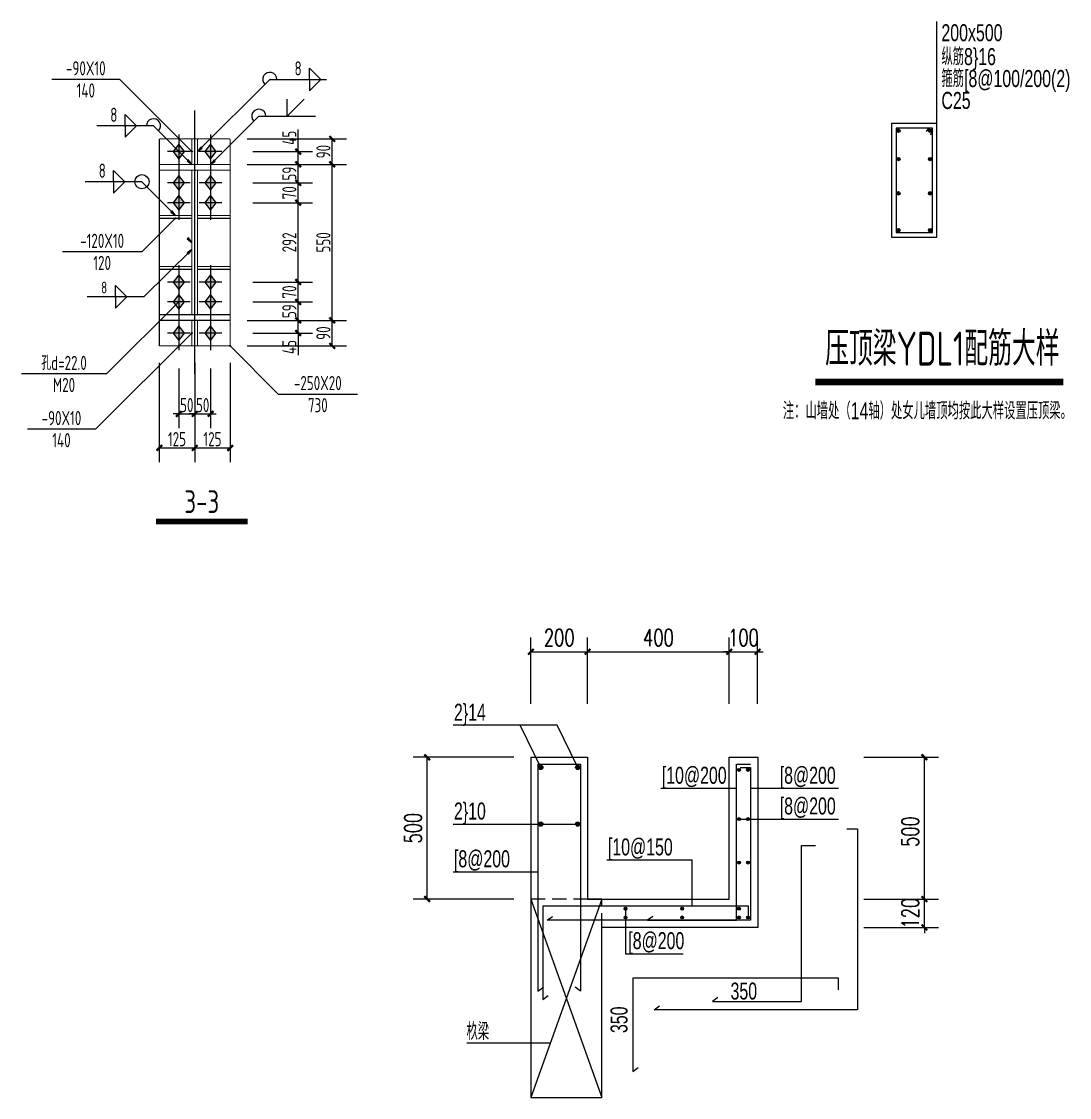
# Model space of a CAD drawing. Extents: x -695511 to 885008, y -751583 to -95266.
# Drawn here: x 21155 to 39641, y -692329 to -673354 of the extents above; entities that cross this region are included whole.
import ezdxf
from ezdxf.enums import TextEntityAlignment as Align

# ---------------------------------------------------------------- set-up
doc = ezdxf.new("R2010")
doc.units = 0
doc.header["$LTSCALE"] = 1000
doc.header["$MEASUREMENT"] = 0
doc.linetypes.add('( Hidden )', pattern=[0.375, 0.25, -0.125])
doc.linetypes.add('线型6', pattern=[8.75, 5, -1.25, 1.25, -1.25])
for name, color, linetype in [('10', 7, 'Continuous'), ('PUB_DIM', 3, 'Continuous'), ('PUB_TEXT', 7, 'Continuous'), ('REIN', 6, 'Continuous'), ('TEXT', 7, 'Continuous'), ('填充', 8, 'Continuous'), ('尺寸标注', 3, 'Continuous'), ('构件外轮廓线', 7, 'Continuous'), ('柱钢筋字串', 7, 'Continuous'), ('焊缝标注', 3, 'Continuous'), ('螺栓孔标注', 3, 'Continuous'), ('钢板标注', 3, 'Continuous')]:
    doc.layers.add(name, color=color, linetype=linetype)
doc.layers.add('20', color=2, linetype='Continuous', lineweight=35)
doc.layers.add('柱子', color=3, linetype='Continuous', lineweight=35)
doc.styles.add('_TCH_DIM_T3', font='SIMPLEX', dxfattribs={"width": 0.705882, "bigfont": 'GBCBIG'})
doc.styles.add('FromPkpm', font='Pkpmeng', dxfattribs={"width": 0.7, "bigfont": 'Pkpmchn'})
doc.styles.add('GS_Rein', font='GS_TXT.shx', dxfattribs={"width": 0.7, "bigfont": 'GS_HZTXT.shx'})
doc.styles.add('PkpmHz', font='Pkpmeng', dxfattribs={"width": 0.7, "bigfont": 'hztxt'})
doc.dimstyles.new('_TCH_ARCH&&100', dxfattribs={"dimtxt": 297.5, "dimasz": 100, "dimexe": 250, "dimexo": 300, "dimgap": 100, "dimtad": 1, "dimdec": 0, "dimzin": 0, "dimdsep": 46, "dimtxsty": '_TCH_DIM_T3', "dimblk": 'ARCHTICK', "dimcen": 0.09, "dimclrt": 7, "dimazin": 2, "dimtfac": 1, "dimtdec": 0, "dimtix": 1, "dimtmove": 2, "dimatfit": 3, "dimfxl": 1, "dimtolj": 1, "dimtzin": 0, "dimarcsym": 0})
doc.dimstyles.new('Pkpm_1.00', dxfattribs={"dimtxt": 250, "dimasz": 100, "dimexe": 250, "dimexo": 0.0625, "dimgap": 30, "dimtad": 1, "dimdec": 0, "dimrnd": 5, "dimzin": 0, "dimdsep": 46, "dimtxsty": 'PkpmHz', "dimblk1": 'ARCHTICK', "dimblk2": 'ARCHTICK', "dimsah": 1, "dimcen": 0.09, "dimadec": 0, "dimazin": 0, "dimtfac": 1, "dimtdec": 0, "dimtmove": 2, "dimatfit": 1, "dimfxl": 1, "dimtolj": 1, "dimtzin": 0, "dimarcsym": 0})

# ---------------------------------------------------------------- blocks, each defined once
blk = doc.blocks.new('_ArchTick')
at = {"color": 0, "linetype": 'ByBlock', "const_width": 0.4}
blk.add_lwpolyline([(-0.5, -0.5), (0.5, 0.5)], dxfattribs=at)
blk = doc.blocks.new('*D240')
at = {"layer": 'Defpoints', "color": 0, "transparency": 16777216}
for p in [(31140, -684468), (30140, -685689), (31140, -685689)]:
    blk.add_point(p, dxfattribs=at)
at = {"layer": 'PUB_DIM', "color": 0, "lineweight": -2, "transparency": 16777216}
for p, q in [((30140, -685389), (30140, -684218)), ((31140, -685389), (31140, -684218)), ((30140, -684468), (31140, -684468))]:
    blk.add_line(p, q, dxfattribs=at)
at = {"layer": 'PUB_DIM', "color": 0, "linetype": 'ByBlock', "lineweight": -2, "transparency": 16777216, "xscale": 100, "yscale": 100, "zscale": 100}
for p, rotation in [((30140, -684468), 179.9999999698111), ((31140, -684468), 359.9999999698111)]:
    blk.add_blockref('_ArchTick', p, dxfattribs=dict(at, rotation=rotation))
at = {"layer": 'PUB_DIM', "color": 7, "transparency": 16777216, "insert": (30640, -684219), "char_height": 297.5, "attachment_point": 5, "style": '_TCH_DIM_T3'}
blk.add_mtext('\\A1;200', dxfattribs=at)
blk = doc.blocks.new('*D241')
at = {"layer": 'Defpoints', "color": 0, "transparency": 16777216}
for p in [(33640, -684468), (31140, -685689), (33640, -685689)]:
    blk.add_point(p, dxfattribs=at)
at = {"layer": 'PUB_DIM', "color": 0, "lineweight": -2, "transparency": 16777216}
for p, q in [((31140, -685389), (31140, -684218)), ((33640, -685389), (33640, -684218)), ((31140, -684468), (33640, -684468))]:
    blk.add_line(p, q, dxfattribs=at)
at = {"layer": 'PUB_DIM', "color": 0, "linetype": 'ByBlock', "lineweight": -2, "transparency": 16777216, "xscale": 100, "yscale": 100, "zscale": 100}
for p, rotation in [((31140, -684468), 179.9999999698084), ((33640, -684468), 359.9999999698085)]:
    blk.add_blockref('_ArchTick', p, dxfattribs=dict(at, rotation=rotation))
at = {"layer": 'PUB_DIM', "color": 7, "transparency": 16777216, "insert": (32390, -684219), "char_height": 297.5, "attachment_point": 5, "style": '_TCH_DIM_T3'}
blk.add_mtext('\\A1;400', dxfattribs=at)
blk = doc.blocks.new('*D242')
at = {"layer": 'Defpoints', "color": 0, "transparency": 16777216}
for p in [(34140, -684468), (33640, -685689), (34140, -685689)]:
    blk.add_point(p, dxfattribs=at)
at = {"layer": 'PUB_DIM', "color": 0, "lineweight": -2, "transparency": 16777216}
for p, q in [((33640, -685389), (33640, -684218)), ((34140, -685389), (34140, -684218)), ((33640, -684468), (33540, -684468)), ((33640, -684468), (34140, -684468)), ((34140, -684468), (34240, -684468))]:
    blk.add_line(p, q, dxfattribs=at)
at = {"layer": 'PUB_DIM', "color": 0, "linetype": 'ByBlock', "lineweight": -2, "transparency": 16777216, "xscale": 100, "yscale": 100, "zscale": 100}
for p, rotation in [((33640, -684468), 359.9999999698245), ((34140, -684468), 179.9999999698244)]:
    blk.add_blockref('_ArchTick', p, dxfattribs=dict(at, rotation=rotation))
at = {"layer": 'PUB_DIM', "color": 7, "transparency": 16777216, "insert": (33890, -684219), "char_height": 297.5, "attachment_point": 5, "style": '_TCH_DIM_T3'}
blk.add_mtext('\\A1;100', dxfattribs=at)
blk = doc.blocks.new('*D243')
at = {"layer": 'Defpoints', "color": 0, "transparency": 16777216}
for p in [(28311, -686329), (30140, -686329), (30140, -688829)]:
    blk.add_point(p, dxfattribs=at)
at = {"layer": 'PUB_DIM', "color": 0, "lineweight": -2, "transparency": 16777216}
for p, q in [((29840, -686329), (28061, -686329)), ((28311, -688829), (28311, -686329)), ((29840, -688829), (28061, -688829))]:
    blk.add_line(p, q, dxfattribs=at)
at = {"layer": 'PUB_DIM', "color": 0, "linetype": 'ByBlock', "lineweight": -2, "transparency": 16777216, "xscale": 100, "yscale": 100, "zscale": 100}
for p, rotation in [((28311, -686329), 90), ((28311, -688829), 270)]:
    blk.add_blockref('_ArchTick', p, dxfattribs=dict(at, rotation=rotation))
at = {"layer": 'PUB_DIM', "color": 7, "transparency": 16777216, "insert": (28062, -687579), "char_height": 297.5, "attachment_point": 5, "rotation": 90, "style": '_TCH_DIM_T3'}
blk.add_mtext('\\A1;500', dxfattribs=at)
blk = doc.blocks.new('*D244')
at = {"layer": 'Defpoints', "color": 0, "transparency": 16777216}
for p in [(35711, -686329), (37081, -686329), (35711, -688829)]:
    blk.add_point(p, dxfattribs=at)
at = {"layer": 'PUB_DIM', "color": 0, "lineweight": -2, "transparency": 16777216}
for p, q in [((36011, -686329), (37331, -686329)), ((37081, -688829), (37081, -686329)), ((36011, -688829), (37331, -688829))]:
    blk.add_line(p, q, dxfattribs=at)
at = {"layer": 'PUB_DIM', "color": 0, "linetype": 'ByBlock', "lineweight": -2, "transparency": 16777216, "xscale": 100, "yscale": 100, "zscale": 100}
for p, rotation in [((37081, -686329), 90.00000000073103), ((37081, -688829), 270.0000000007311)]:
    blk.add_blockref('_ArchTick', p, dxfattribs=dict(at, rotation=rotation))
at = {"layer": 'PUB_DIM', "color": 7, "transparency": 16777216, "insert": (36832, -687640), "char_height": 297.5, "attachment_point": 5, "rotation": 90, "style": '_TCH_DIM_T3'}
blk.add_mtext('\\A1;500', dxfattribs=at)
blk = doc.blocks.new('*D245')
at = {"layer": 'Defpoints', "color": 0, "transparency": 16777216}
for p in [(35711, -688829), (37081, -688829), (35711, -689329)]:
    blk.add_point(p, dxfattribs=at)
at = {"layer": 'PUB_DIM', "color": 0, "lineweight": -2, "transparency": 16777216}
for p, q in [((37081, -688829), (37081, -688729)), ((36011, -688829), (37331, -688829)), ((37081, -689329), (37081, -688829)), ((36011, -689329), (37331, -689329)), ((37081, -689329), (37081, -689429))]:
    blk.add_line(p, q, dxfattribs=at)
at = {"layer": 'PUB_DIM', "color": 0, "linetype": 'ByBlock', "lineweight": -2, "transparency": 16777216, "xscale": 100, "yscale": 100, "zscale": 100}
for p, rotation in [((37081, -688829), 270.0000000006136), ((37081, -689329), 90.00000000061364)]:
    blk.add_blockref('_ArchTick', p, dxfattribs=dict(at, rotation=rotation))
at = {"layer": 'PUB_DIM', "color": 7, "transparency": 16777216, "insert": (36832, -689079), "char_height": 297.5, "attachment_point": 5, "rotation": 90, "style": '_TCH_DIM_T3'}
blk.add_mtext('\\A1;120', dxfattribs=at)
blk = doc.blocks.new('*D273')
at = {"layer": 'Defpoints', "color": 0, "transparency": 16777216}
for p in [(24835, -675649), (26035, -675649), (24835, -675874)]:
    blk.add_point(p, dxfattribs=at)
at = {"layer": '尺寸标注', "color": 0, "linetype": 'Continuous', "lineweight": -2, "transparency": 16777216}
for p, q in [((26035, -675649), (26035, -675260)), ((25235, -675649), (26285, -675649)), ((26035, -675874), (26035, -675649)), ((25235, -675874), (26285, -675874))]:
    blk.add_line(p, q, dxfattribs=at)
at = {"layer": '尺寸标注', "color": 0, "linetype": 'ByBlock', "lineweight": -2, "transparency": 16777216, "xscale": 100, "yscale": 100, "zscale": 100}
for p, rotation in [((26035, -675649), 90), ((26035, -675874), 270)]:
    blk.add_blockref('_ArchTick', p, dxfattribs=dict(at, rotation=rotation))
at = {"layer": '尺寸标注', "color": 0, "lineweight": 18, "transparency": 16777216, "insert": (25880, -675405), "char_height": 250, "attachment_point": 5, "rotation": 90, "style": 'PkpmHz'}
blk.add_mtext('\\A1;45', dxfattribs=at)
blk = doc.blocks.new('*D274')
at = {"layer": 'Defpoints', "color": 0, "transparency": 16777216}
for p in [(24835, -675874), (26035, -675874), (24835, -676199)]:
    blk.add_point(p, dxfattribs=at)
at = {"layer": '尺寸标注', "color": 0, "linetype": 'Continuous', "lineweight": -2, "transparency": 16777216}
for p, q in [((25235, -675874), (26285, -675874)), ((26035, -676199), (26035, -675874)), ((25235, -676199), (26285, -676199))]:
    blk.add_line(p, q, dxfattribs=at)
at = {"layer": '尺寸标注', "color": 0, "linetype": 'ByBlock', "lineweight": -2, "transparency": 16777216, "xscale": 100, "yscale": 100, "zscale": 100}
for p, rotation in [((26035, -675874), 90), ((26035, -676199), 270)]:
    blk.add_blockref('_ArchTick', p, dxfattribs=dict(at, rotation=rotation))
at = {"layer": '尺寸标注', "color": 0, "lineweight": 18, "transparency": 16777216, "insert": (25880, -676037), "char_height": 250, "attachment_point": 5, "rotation": 90, "style": 'PkpmHz'}
blk.add_mtext('\\A1;59', dxfattribs=at)
blk = doc.blocks.new('*D275')
at = {"layer": 'Defpoints', "color": 0, "transparency": 16777216}
for p in [(24835, -676199), (26035, -676199), (24835, -676549)]:
    blk.add_point(p, dxfattribs=at)
at = {"layer": '尺寸标注', "color": 0, "linetype": 'Continuous', "lineweight": -2, "transparency": 16777216}
for p, q in [((25235, -676199), (26285, -676199)), ((26035, -676549), (26035, -676199)), ((25235, -676549), (26285, -676549))]:
    blk.add_line(p, q, dxfattribs=at)
at = {"layer": '尺寸标注', "color": 0, "linetype": 'ByBlock', "lineweight": -2, "transparency": 16777216, "xscale": 100, "yscale": 100, "zscale": 100}
for p, rotation in [((26035, -676199), 90), ((26035, -676549), 270)]:
    blk.add_blockref('_ArchTick', p, dxfattribs=dict(at, rotation=rotation))
at = {"layer": '尺寸标注', "color": 0, "lineweight": 18, "transparency": 16777216, "insert": (25880, -676374), "char_height": 250, "attachment_point": 5, "rotation": 90, "style": 'PkpmHz'}
blk.add_mtext('\\A1;70', dxfattribs=at)
blk = doc.blocks.new('*D276')
at = {"layer": 'Defpoints', "color": 0, "transparency": 16777216}
for p in [(24835, -678624), (26035, -678624), (24835, -678849)]:
    blk.add_point(p, dxfattribs=at)
at = {"layer": '尺寸标注', "color": 0, "linetype": 'Continuous', "lineweight": -2, "transparency": 16777216}
for p, q in [((25235, -678624), (26285, -678624)), ((26035, -678849), (26035, -678624)), ((25235, -678849), (26285, -678849)), ((26035, -678849), (26035, -679238))]:
    blk.add_line(p, q, dxfattribs=at)
at = {"layer": '尺寸标注', "color": 0, "linetype": 'ByBlock', "lineweight": -2, "transparency": 16777216, "xscale": 100, "yscale": 100, "zscale": 100}
for p, rotation in [((26035, -678624), 90), ((26035, -678849), 270)]:
    blk.add_blockref('_ArchTick', p, dxfattribs=dict(at, rotation=rotation))
at = {"layer": '尺寸标注', "color": 0, "lineweight": 18, "transparency": 16777216, "insert": (25880, -679094), "char_height": 250, "attachment_point": 5, "rotation": 90, "style": 'PkpmHz'}
blk.add_mtext('\\A1;45', dxfattribs=at)
blk = doc.blocks.new('*D277')
at = {"layer": 'Defpoints', "color": 0, "transparency": 16777216}
for p in [(24835, -678299), (26035, -678299), (24835, -678624)]:
    blk.add_point(p, dxfattribs=at)
at = {"layer": '尺寸标注', "color": 0, "linetype": 'Continuous', "lineweight": -2, "transparency": 16777216}
for p, q in [((25235, -678299), (26285, -678299)), ((26035, -678624), (26035, -678299)), ((25235, -678624), (26285, -678624))]:
    blk.add_line(p, q, dxfattribs=at)
at = {"layer": '尺寸标注', "color": 0, "linetype": 'ByBlock', "lineweight": -2, "transparency": 16777216, "xscale": 100, "yscale": 100, "zscale": 100}
for p, rotation in [((26035, -678299), 90), ((26035, -678624), 270)]:
    blk.add_blockref('_ArchTick', p, dxfattribs=dict(at, rotation=rotation))
at = {"layer": '尺寸标注', "color": 0, "lineweight": 18, "transparency": 16777216, "insert": (25880, -678462), "char_height": 250, "attachment_point": 5, "rotation": 90, "style": 'PkpmHz'}
blk.add_mtext('\\A1;59', dxfattribs=at)
blk = doc.blocks.new('*D278')
at = {"layer": 'Defpoints', "color": 0, "transparency": 16777216}
for p in [(24835, -677949), (26035, -677949), (24835, -678299)]:
    blk.add_point(p, dxfattribs=at)
at = {"layer": '尺寸标注', "color": 0, "linetype": 'Continuous', "lineweight": -2, "transparency": 16777216}
for p, q in [((25235, -677949), (26285, -677949)), ((26035, -678299), (26035, -677949)), ((25235, -678299), (26285, -678299))]:
    blk.add_line(p, q, dxfattribs=at)
at = {"layer": '尺寸标注', "color": 0, "linetype": 'ByBlock', "lineweight": -2, "transparency": 16777216, "xscale": 100, "yscale": 100, "zscale": 100}
for p, rotation in [((26035, -677949), 90), ((26035, -678299), 270)]:
    blk.add_blockref('_ArchTick', p, dxfattribs=dict(at, rotation=rotation))
at = {"layer": '尺寸标注', "color": 0, "lineweight": 18, "transparency": 16777216, "insert": (25880, -678124), "char_height": 250, "attachment_point": 5, "rotation": 90, "style": 'PkpmHz'}
blk.add_mtext('\\A1;70', dxfattribs=at)
blk = doc.blocks.new('*D279')
at = {"layer": 'Defpoints', "color": 0, "transparency": 16777216}
for p in [(24835, -676549), (26035, -676549), (24835, -677949)]:
    blk.add_point(p, dxfattribs=at)
at = {"layer": '尺寸标注', "color": 0, "linetype": 'Continuous', "lineweight": -2, "transparency": 16777216}
for p, q in [((25235, -676549), (26285, -676549)), ((26035, -677949), (26035, -676549)), ((25235, -677949), (26285, -677949))]:
    blk.add_line(p, q, dxfattribs=at)
at = {"layer": '尺寸标注', "color": 0, "linetype": 'ByBlock', "lineweight": -2, "transparency": 16777216, "xscale": 100, "yscale": 100, "zscale": 100}
for p, rotation in [((26035, -676549), 90), ((26035, -677949), 270)]:
    blk.add_blockref('_ArchTick', p, dxfattribs=dict(at, rotation=rotation))
at = {"layer": '尺寸标注', "color": 0, "lineweight": 18, "transparency": 16777216, "insert": (25880, -677249), "char_height": 250, "attachment_point": 5, "rotation": 90, "style": 'PkpmHz'}
blk.add_mtext('\\A1;292', dxfattribs=at)
blk = doc.blocks.new('*D280')
at = {"layer": 'Defpoints', "color": 0, "transparency": 16777216}
for p in [(23930, -679074), (24210, -679074), (24210, -680274)]:
    blk.add_point(p, dxfattribs=at)
at = {"layer": '尺寸标注', "color": 0, "linetype": 'Continuous', "lineweight": -2, "transparency": 16777216}
for p, q in [((23930, -679474), (23930, -680524)), ((24210, -679474), (24210, -680524)), ((23930, -680274), (23830, -680274)), ((23930, -680274), (24210, -680274)), ((24210, -680274), (24310, -680274))]:
    blk.add_line(p, q, dxfattribs=at)
at = {"layer": '尺寸标注', "color": 0, "linetype": 'ByBlock', "lineweight": -2, "transparency": 16777216, "xscale": 100, "yscale": 100, "zscale": 100}
blk.add_blockref('_ArchTick', (23930, -680274), dxfattribs=at)
at = {"layer": '尺寸标注', "color": 0, "linetype": 'ByBlock', "lineweight": -2, "transparency": 16777216, "xscale": 100, "yscale": 100, "zscale": 100, "rotation": 180}
blk.add_blockref('_ArchTick', (24210, -680274), dxfattribs=at)
at = {"layer": '尺寸标注', "color": 0, "lineweight": 18, "transparency": 16777216, "insert": (24070, -680119), "char_height": 250, "attachment_point": 5, "style": 'PkpmHz'}
blk.add_mtext('\\A1;50', dxfattribs=at)
blk = doc.blocks.new('*D281')
at = {"layer": 'Defpoints', "color": 0, "transparency": 16777216}
for p in [(24210, -679074), (24490, -679074), (24490, -680274)]:
    blk.add_point(p, dxfattribs=at)
at = {"layer": '尺寸标注', "color": 0, "linetype": 'Continuous', "lineweight": -2, "transparency": 16777216}
for p, q in [((24210, -679474), (24210, -680524)), ((24490, -679474), (24490, -680524)), ((24210, -680274), (24110, -680274)), ((24210, -680274), (24490, -680274)), ((24490, -680274), (24590, -680274))]:
    blk.add_line(p, q, dxfattribs=at)
at = {"layer": '尺寸标注', "color": 0, "linetype": 'ByBlock', "lineweight": -2, "transparency": 16777216, "xscale": 100, "yscale": 100, "zscale": 100}
blk.add_blockref('_ArchTick', (24210, -680274), dxfattribs=at)
at = {"layer": '尺寸标注', "color": 0, "linetype": 'ByBlock', "lineweight": -2, "transparency": 16777216, "xscale": 100, "yscale": 100, "zscale": 100, "rotation": 180}
blk.add_blockref('_ArchTick', (24490, -680274), dxfattribs=at)
at = {"layer": '尺寸标注', "color": 0, "lineweight": 18, "transparency": 16777216, "insert": (24350, -680119), "char_height": 250, "attachment_point": 5, "style": 'PkpmHz'}
blk.add_mtext('\\A1;50', dxfattribs=at)
blk = doc.blocks.new('*D282')
at = {"layer": 'Defpoints', "color": 0, "transparency": 16777216}
for p in [(23585, -679074), (24210, -679074), (24210, -680874)]:
    blk.add_point(p, dxfattribs=at)
at = {"layer": '尺寸标注', "color": 0, "linetype": 'Continuous', "lineweight": -2, "transparency": 16777216}
for p, q in [((23585, -679374), (23585, -681124)), ((24210, -679374), (24210, -681124)), ((23585, -680874), (24210, -680874))]:
    blk.add_line(p, q, dxfattribs=at)
at = {"layer": '尺寸标注', "color": 0, "linetype": 'ByBlock', "lineweight": -2, "transparency": 16777216, "xscale": 100, "yscale": 100, "zscale": 100, "rotation": 180}
blk.add_blockref('_ArchTick', (23585, -680874), dxfattribs=at)
at = {"layer": '尺寸标注', "color": 0, "linetype": 'ByBlock', "lineweight": -2, "transparency": 16777216, "xscale": 100, "yscale": 100, "zscale": 100}
blk.add_blockref('_ArchTick', (24210, -680874), dxfattribs=at)
at = {"layer": '尺寸标注', "color": 0, "lineweight": 18, "transparency": 16777216, "insert": (23898, -680719), "char_height": 250, "attachment_point": 5, "style": 'PkpmHz'}
blk.add_mtext('\\A1;125', dxfattribs=at)
blk = doc.blocks.new('*D283')
at = {"layer": 'Defpoints', "color": 0, "transparency": 16777216}
for p in [(24210, -679074), (24835, -679074), (24835, -680874)]:
    blk.add_point(p, dxfattribs=at)
at = {"layer": '尺寸标注', "color": 0, "linetype": 'Continuous', "lineweight": -2, "transparency": 16777216}
for p, q in [((24210, -679374), (24210, -681124)), ((24835, -679374), (24835, -681124)), ((24210, -680874), (24835, -680874))]:
    blk.add_line(p, q, dxfattribs=at)
at = {"layer": '尺寸标注', "color": 0, "linetype": 'ByBlock', "lineweight": -2, "transparency": 16777216, "xscale": 100, "yscale": 100, "zscale": 100, "rotation": 180}
blk.add_blockref('_ArchTick', (24210, -680874), dxfattribs=at)
at = {"layer": '尺寸标注', "color": 0, "linetype": 'ByBlock', "lineweight": -2, "transparency": 16777216, "xscale": 100, "yscale": 100, "zscale": 100}
blk.add_blockref('_ArchTick', (24835, -680874), dxfattribs=at)
at = {"layer": '尺寸标注', "color": 0, "lineweight": 18, "transparency": 16777216, "insert": (24523, -680719), "char_height": 250, "attachment_point": 5, "style": 'PkpmHz'}
blk.add_mtext('\\A1;125', dxfattribs=at)
blk = doc.blocks.new('*D284')
at = {"layer": 'Defpoints', "color": 0, "transparency": 16777216}
for p in [(24835, -678624), (26635, -678624), (24835, -679074)]:
    blk.add_point(p, dxfattribs=at)
at = {"layer": '尺寸标注', "color": 0, "linetype": 'Continuous', "lineweight": -2, "transparency": 16777216}
for p, q in [((25135, -678624), (26885, -678624)), ((26635, -679074), (26635, -678624)), ((25135, -679074), (26885, -679074))]:
    blk.add_line(p, q, dxfattribs=at)
at = {"layer": '尺寸标注', "color": 0, "linetype": 'ByBlock', "lineweight": -2, "transparency": 16777216, "xscale": 100, "yscale": 100, "zscale": 100}
for p, rotation in [((26635, -678624), 90), ((26635, -679074), 270)]:
    blk.add_blockref('_ArchTick', p, dxfattribs=dict(at, rotation=rotation))
at = {"layer": '尺寸标注', "color": 0, "lineweight": 18, "transparency": 16777216, "insert": (26480, -678849), "char_height": 250, "attachment_point": 5, "rotation": 90, "style": 'PkpmHz'}
blk.add_mtext('\\A1;90', dxfattribs=at)
blk = doc.blocks.new('*D285')
at = {"layer": 'Defpoints', "color": 0, "transparency": 16777216}
for p in [(24835, -675874), (26635, -675874), (24835, -678624)]:
    blk.add_point(p, dxfattribs=at)
at = {"layer": '尺寸标注', "color": 0, "linetype": 'Continuous', "lineweight": -2, "transparency": 16777216}
for p, q in [((25135, -675874), (26885, -675874)), ((26635, -678624), (26635, -675874)), ((25135, -678624), (26885, -678624))]:
    blk.add_line(p, q, dxfattribs=at)
at = {"layer": '尺寸标注', "color": 0, "linetype": 'ByBlock', "lineweight": -2, "transparency": 16777216, "xscale": 100, "yscale": 100, "zscale": 100}
for p, rotation in [((26635, -675874), 90), ((26635, -678624), 270)]:
    blk.add_blockref('_ArchTick', p, dxfattribs=dict(at, rotation=rotation))
at = {"layer": '尺寸标注', "color": 0, "lineweight": 18, "transparency": 16777216, "insert": (26480, -677249), "char_height": 250, "attachment_point": 5, "rotation": 90, "style": 'PkpmHz'}
blk.add_mtext('\\A1;550', dxfattribs=at)
blk = doc.blocks.new('*D286')
at = {"layer": 'Defpoints', "color": 0, "transparency": 16777216}
for p in [(24835, -675424), (26635, -675424), (24835, -675874)]:
    blk.add_point(p, dxfattribs=at)
at = {"layer": '尺寸标注', "color": 0, "linetype": 'Continuous', "lineweight": -2, "transparency": 16777216}
for p, q in [((25135, -675424), (26885, -675424)), ((26635, -675874), (26635, -675424)), ((25135, -675874), (26885, -675874))]:
    blk.add_line(p, q, dxfattribs=at)
at = {"layer": '尺寸标注', "color": 0, "linetype": 'ByBlock', "lineweight": -2, "transparency": 16777216, "xscale": 100, "yscale": 100, "zscale": 100}
for p, rotation in [((26635, -675424), 90), ((26635, -675874), 270)]:
    blk.add_blockref('_ArchTick', p, dxfattribs=dict(at, rotation=rotation))
at = {"layer": '尺寸标注', "color": 0, "lineweight": 18, "transparency": 16777216, "insert": (26480, -675649), "char_height": 250, "attachment_point": 5, "rotation": 90, "style": 'PkpmHz'}
blk.add_mtext('\\A1;90', dxfattribs=at)

msp = doc.modelspace()

# ---------------------------------------------------------------- hatches: boundary and pattern name
h = msp.add_hatch(color=256)
h.dxf.hatch_style = 1
edge = h.paths.add_edge_path()
edge.add_arc((36622.1, -675279.2), 30, 0, 360)
h = msp.add_hatch(color=256)
h.dxf.hatch_style = 1
edge = h.paths.add_edge_path()
edge.add_arc((37183.4, -675279.2), 30, 0, 360)
h = msp.add_hatch(color=256)
h.dxf.hatch_style = 1
edge = h.paths.add_edge_path()
edge.add_arc((36622.1, -675780), 30, 0, 360)
h = msp.add_hatch(color=256)
h.dxf.hatch_style = 1
edge = h.paths.add_edge_path()
edge.add_arc((37183.4, -675780), 30, 0, 360)
h = msp.add_hatch(color=256)
h.dxf.hatch_style = 1
edge = h.paths.add_edge_path()
edge.add_arc((36622.1, -676384.7), 30, 0, 360)
h = msp.add_hatch(color=256)
h.dxf.hatch_style = 1
edge = h.paths.add_edge_path()
edge.add_arc((37183.4, -676384.7), 30, 0, 360)
h = msp.add_hatch(color=256)
h.dxf.hatch_style = 1
edge = h.paths.add_edge_path()
edge.add_arc((36622.1, -677033.7), 30, 0, 360)
h = msp.add_hatch(color=256)
h.dxf.hatch_style = 1
edge = h.paths.add_edge_path()
edge.add_arc((37183.4, -677033.7), 30, 0, 360)
at = {"layer": '10', "transparency": 33554687}
for points in [[(23930.1, -675519.1), (23830.1, -675649.1), (23930.1, -675779.1), (24030.1, -675649.1)], [(24490.1, -675519.1), (24390.1, -675649.1), (24490.1, -675779.1), (24590.1, -675649.1)], [(23930.1, -676069.1), (23830.1, -676199.1), (23930.1, -676329.1), (24030.1, -676199.1)], [(24490.1, -676069.1), (24390.1, -676199.1), (24490.1, -676329.1), (24590.1, -676199.1)], [(23930.1, -676419.1), (23830.1, -676549.1), (23930.1, -676679.1), (24030.1, -676549.1)], [(24490.1, -676419.1), (24390.1, -676549.1), (24490.1, -676679.1), (24590.1, -676549.1)], [(23930.1, -677819.1), (23830.1, -677949.1), (23930.1, -678079.1), (24030.1, -677949.1)], [(24490.1, -677819.1), (24390.1, -677949.1), (24490.1, -678079.1), (24590.1, -677949.1)], [(23930.1, -678169.1), (23830.1, -678299.1), (23930.1, -678429.1), (24030.1, -678299.1)], [(24490.1, -678169.1), (24390.1, -678299.1), (24490.1, -678429.1), (24590.1, -678299.1)], [(23930.1, -678719.1), (23830.1, -678849.1), (23930.1, -678979.1), (24030.1, -678849.1)], [(24490.1, -678719.1), (24390.1, -678849.1), (24490.1, -678979.1), (24590.1, -678849.1)]]:
    msp.add_hatch(color=1, dxfattribs=at).paths.add_polyline_path(points)
at = {"layer": 'REIN'}
h = msp.add_hatch(color=256, dxfattribs=at)
h.dxf.hatch_style = 1
edge = h.paths.add_edge_path()
edge.add_arc((30313.9, -686507.2), 39, 0, 360)
h = msp.add_hatch(color=256, dxfattribs=at)
h.dxf.hatch_style = 1
edge = h.paths.add_edge_path()
edge.add_arc((30966.8, -686507.2), 39, 0, 360)
h = msp.add_hatch(color=256, dxfattribs=at)
h.dxf.hatch_style = 1
edge = h.paths.add_edge_path()
edge.add_arc((33808.6, -686552.1), 26, 0, 360)
h = msp.add_hatch(color=256, dxfattribs=at)
h.dxf.hatch_style = 1
edge = h.paths.add_edge_path()
edge.add_arc((33972.2, -686552.1), 26, 0, 360)
h = msp.add_hatch(color=256, dxfattribs=at)
h.dxf.hatch_style = 1
edge = h.paths.add_edge_path()
edge.add_arc((33808.6, -687418.6), 26, 0, 360)
h = msp.add_hatch(color=256, dxfattribs=at)
h.dxf.hatch_style = 1
edge = h.paths.add_edge_path()
edge.add_arc((33972.2, -687418.6), 26, 0, 360)
h = msp.add_hatch(color=256, dxfattribs=at)
h.dxf.hatch_style = 1
edge = h.paths.add_edge_path()
edge.add_arc((30313.9, -687507.2), 39, 0, 360)
h = msp.add_hatch(color=256, dxfattribs=at)
h.dxf.hatch_style = 1
edge = h.paths.add_edge_path()
edge.add_arc((30966.8, -687507.2), 39, 0, 360)
h = msp.add_hatch(color=256, dxfattribs=at)
h.dxf.hatch_style = 1
edge = h.paths.add_edge_path()
edge.add_arc((33808.6, -688185.6), 26, 0, 360)
h = msp.add_hatch(color=256, dxfattribs=at)
h.dxf.hatch_style = 1
edge = h.paths.add_edge_path()
edge.add_arc((33972.2, -688185.6), 26, 0, 360)
h = msp.add_hatch(color=256, dxfattribs=at)
h.dxf.hatch_style = 1
edge = h.paths.add_edge_path()
edge.add_arc((31808.6, -688999.5), 26, 0, 360)
h = msp.add_hatch(color=256, dxfattribs=at)
h.dxf.hatch_style = 1
edge = h.paths.add_edge_path()
edge.add_arc((31808.6, -689153.5), 26, 0, 360)
h = msp.add_hatch(color=256, dxfattribs=at)
h.dxf.hatch_style = 1
edge = h.paths.add_edge_path()
edge.add_arc((32808.6, -688999.5), 26, 0, 360)
h = msp.add_hatch(color=256, dxfattribs=at)
h.dxf.hatch_style = 1
edge = h.paths.add_edge_path()
edge.add_arc((32808.6, -689153.5), 26, 0, 360)
h = msp.add_hatch(color=256, dxfattribs=at)
h.dxf.hatch_style = 1
edge = h.paths.add_edge_path()
edge.add_arc((33808.6, -688999.5), 26, 0, 360)
h = msp.add_hatch(color=256, dxfattribs=at)
h.dxf.hatch_style = 1
edge = h.paths.add_edge_path()
edge.add_arc((33808.6, -689153.5), 26, 0, 360)
h = msp.add_hatch(color=256, dxfattribs=at)
h.dxf.hatch_style = 1
edge = h.paths.add_edge_path()
edge.add_arc((33972.2, -689153.5), 26, 0, 360)
at = {"layer": '焊缝标注', "transparency": 33554687}
for points in [[(24260.1, -675649.1), (24341.5, -675589.1), (24320.3, -675567.9)], [(24160.1, -675874.1), (24100.1, -675792.8), (24078.9, -675813.9)], [(24490.1, -675874.1), (24571.5, -675814.1), (24550.3, -675792.9)], [(23872.6, -676774.1), (23812.6, -676692.8), (23791.4, -676713.9)]]:
    msp.add_hatch(color=256, dxfattribs=at).paths.add_polyline_path(points)
at = {"layer": '焊缝标注'}
msp.add_hatch(color=256, dxfattribs=at).paths.add_polyline_path([(24160.1, -677375.6), (24077.5, -677433.9), (24098.2, -677455.6)])
at = {"layer": '螺栓孔标注'}
h = msp.add_hatch(color=256, dxfattribs=at)
edge = h.paths.add_edge_path()
edge.add_arc((23930.1, -678299.1), 10, 0, 360)
at = {"layer": '钢板标注'}
h = msp.add_hatch(color=256, dxfattribs=at)
edge = h.paths.add_edge_path()
edge.add_arc((24160.1, -675649.1), 10, 0, 360)
h = msp.add_hatch(color=256, dxfattribs=at)
edge = h.paths.add_edge_path()
edge.add_arc((23872.6, -676824.1), 10, 0, 360)
h = msp.add_hatch(color=256, dxfattribs=at)
edge = h.paths.add_edge_path()
edge.add_arc((24160.1, -678849.1), 10, 0, 360)
h = msp.add_hatch(color=256, dxfattribs=at)
edge = h.paths.add_edge_path()
edge.add_arc((24835.1, -679074.1), 10, 0, 360)

# ---------------------------------------------------------------- linework, layer by layer
msp.add_lwpolyline([(37303.4, -675155.3), (37303.4, -673354.3)])
msp.add_lwpolyline([(36503.4, -675155.3), (36503.4, -677155.3), (37303.4, -677155.3), (37303.4, -675155.3)], close=True)
at = {"color": 6}
msp.add_lwpolyline([(36583.4, -675235.3), (36583.4, -677075.3), (37223.4, -677075.3), (37223.4, -675235.3)], close=True, dxfattribs=at)
for points in [[(37156.3, -675235.3), (37114.1, -675291.8)], [(37223.4, -675293.4), (37181.2, -675349.9)]]:
    msp.add_lwpolyline(points, dxfattribs=at)
for centre in [(36622.1, -675279.2), (37183.4, -675279.2), (36622.1, -675780), (37183.4, -675780), (36622.1, -676384.7), (37183.4, -676384.7), (36622.1, -677033.7), (37183.4, -677033.7)]:
    msp.add_circle(centre, 30)
at = {"layer": '10', "linetype": '线型6', "ltscale": 100}
msp.add_line((24210.1, -679574.1), (24210.1, -674924.1), dxfattribs=at)
at = {"layer": '10', "color": 9, "ltscale": 100}
for p, q in [((23930.1, -675349.1), (23930.1, -675949.1)), ((24490.1, -675349.1), (24490.1, -675949.1)), ((24130.1, -675649.1), (23730.1, -675649.1)), ((24690.1, -675649.1), (24290.1, -675649.1)), ((23930.1, -675899.1), (23930.1, -676499.1)), ((24490.1, -675899.1), (24490.1, -676499.1)), ((24130.1, -676199.1), (23730.1, -676199.1)), ((24690.1, -676199.1), (24290.1, -676199.1)), ((23930.1, -676249.1), (23930.1, -676849.1)), ((24490.1, -676249.1), (24490.1, -676849.1)), ((24130.1, -676549.1), (23730.1, -676549.1)), ((24690.1, -676549.1), (24290.1, -676549.1)), ((23930.1, -677649.1), (23930.1, -678249.1)), ((24490.1, -677649.1), (24490.1, -678249.1)), ((24130.1, -677949.1), (23730.1, -677949.1)), ((23930.1, -677999.1), (23930.1, -678599.1)), ((24690.1, -677949.1), (24290.1, -677949.1)), ((24490.1, -677999.1), (24490.1, -678599.1)), ((24130.1, -678299.1), (23730.1, -678299.1)), ((24690.1, -678299.1), (24290.1, -678299.1)), ((23930.1, -678549.1), (23930.1, -679149.1)), ((24490.1, -678549.1), (24490.1, -679149.1)), ((24130.1, -678849.1), (23730.1, -678849.1)), ((24690.1, -678849.1), (24290.1, -678849.1))]:
    msp.add_line(p, q, dxfattribs=at)
at = {"layer": '10', "color": 1, "linetype": 'Continuous'}
for points in [[(23930.1, -675519.1), (23830.1, -675649.1), (23930.1, -675779.1), (24030.1, -675649.1)], [(24490.1, -675519.1), (24390.1, -675649.1), (24490.1, -675779.1), (24590.1, -675649.1)], [(23930.1, -676069.1), (23830.1, -676199.1), (23930.1, -676329.1), (24030.1, -676199.1)], [(24490.1, -676069.1), (24390.1, -676199.1), (24490.1, -676329.1), (24590.1, -676199.1)], [(23930.1, -676419.1), (23830.1, -676549.1), (23930.1, -676679.1), (24030.1, -676549.1)], [(24490.1, -676419.1), (24390.1, -676549.1), (24490.1, -676679.1), (24590.1, -676549.1)], [(23930.1, -677819.1), (23830.1, -677949.1), (23930.1, -678079.1), (24030.1, -677949.1)], [(24490.1, -677819.1), (24390.1, -677949.1), (24490.1, -678079.1), (24590.1, -677949.1)], [(23930.1, -678169.1), (23830.1, -678299.1), (23930.1, -678429.1), (24030.1, -678299.1)], [(24490.1, -678169.1), (24390.1, -678299.1), (24490.1, -678429.1), (24590.1, -678299.1)], [(23930.1, -678719.1), (23830.1, -678849.1), (23930.1, -678979.1), (24030.1, -678849.1)], [(24490.1, -678719.1), (24390.1, -678849.1), (24490.1, -678979.1), (24590.1, -678849.1)]]:
    msp.add_lwpolyline(points, close=True, dxfattribs=at)
at = {"layer": '10', "color": 3, "ltscale": 100, "const_width": 20}
for points in [[(24835.1, -675874.1), (23585.1, -675874.1)], [(23585.1, -675874.1), (23585.1, -675974.1)], [(23585.1, -675974.1), (24835.1, -675974.1)], [(24160.1, -678524.1), (24160.1, -675974.1)], [(24260.1, -678524.1), (24260.1, -675974.1)], [(24835.1, -675974.1), (24835.1, -675874.1)], [(24835.1, -678524.1), (23585.1, -678524.1)], [(23585.1, -678524.1), (23585.1, -678624.1)], [(24835.1, -678624.1), (24835.1, -678524.1)], [(23585.1, -678624.1), (24835.1, -678624.1)]]:
    msp.add_lwpolyline(points, dxfattribs=at)
at = {"layer": '10', "ltscale": 2, "const_width": 100}
msp.add_lwpolyline([(23524.6, -682171.4), (25144.6, -682171.4)], dxfattribs=at)
at = {"layer": '20', "ltscale": 100, "const_width": 20}
for points in [[(24835.1, -675424.1), (23585.1, -675424.1)], [(23585.1, -675424.1), (23585.1, -679074.1)], [(24260.1, -675424.1), (24160.1, -675424.1)], [(24160.1, -675424.1), (24160.1, -675874.1)], [(24260.1, -675874.1), (24260.1, -675424.1)], [(24835.1, -679074.1), (24835.1, -675424.1)], [(24160.1, -675874.1), (24260.1, -675874.1)], [(24160.1, -676774.1), (23585.1, -676774.1)], [(23585.1, -676774.1), (23585.1, -676824.1)], [(24160.1, -676824.1), (24160.1, -676774.1)], [(24260.1, -676774.1), (24835.1, -676774.1)], [(24260.1, -676824.1), (24260.1, -676774.1)], [(24835.1, -676774.1), (24835.1, -676824.1)], [(23585.1, -676824.1), (24160.1, -676824.1)], [(24835.1, -676824.1), (24260.1, -676824.1)], [(23585.1, -677724.1), (23585.1, -677674.1)], [(23585.1, -677674.1), (24160.1, -677674.1)], [(24160.1, -677724.1), (23585.1, -677724.1)], [(24160.1, -677674.1), (24160.1, -677724.1)], [(24835.1, -677674.1), (24260.1, -677674.1)], [(24260.1, -677674.1), (24260.1, -677724.1)], [(24260.1, -677724.1), (24835.1, -677724.1)], [(24835.1, -677724.1), (24835.1, -677674.1)], [(24160.1, -678624.1), (24260.1, -678624.1)], [(24160.1, -679074.1), (24160.1, -678624.1)], [(24260.1, -678624.1), (24260.1, -679074.1)], [(23585.1, -679074.1), (24835.1, -679074.1)], [(24260.1, -679074.1), (24160.1, -679074.1)]]:
    msp.add_lwpolyline(points, dxfattribs=at)
at = {"layer": 'PUB_TEXT', "const_width": 117}
msp.add_lwpolyline([(35156.4, -679713.7), (39530.4, -679713.7)], dxfattribs=at)
at = {"layer": 'REIN'}
for p, q in [((30265.4, -686453.5), (30265.4, -690455.2)), ((30265.4, -686453.5), (31015.4, -686453.5)), ((31015.4, -686453.5), (31015.4, -690455.2)), ((30265.4, -690455.2), (30359.9, -690386)), ((31015.4, -690455.2), (30920.9, -690386))]:
    msp.add_line(p, q, dxfattribs=at)
for points in [[(32291.7, -689134.4), (32197.2, -689203.5), (33765.4, -689203.5), (33765.4, -686453.5), (34015.4, -686453.5)], [(33830.2, -686512), (34015.4, -686512), (34015.4, -689203.5), (30428.9, -689203.5), (30523.4, -689134.4)], [(35714.9, -687591.6), (35900.1, -687591.6), (35900.1, -690783.1), (32313.6, -690783.1), (32408.1, -690714)], [(33437.3, -690565.3), (33342.8, -690634.4), (34911, -690634.4), (34911, -687884.4), (35161, -687884.4)], [(33976.2, -689157.8), (33976.2, -688952.6), (30350.5, -688952.6), (30350.5, -690599.3), (30445, -690530.1)], [(35565.6, -690428.6), (35565.6, -690223.4), (31939.9, -690224.4), (31939.9, -691870.1), (32034.5, -691801)]]:
    msp.add_lwpolyline(points, dxfattribs=at)
for centre, radius in [((30313.9, -686507.2), 39), ((30966.8, -686507.2), 39), ((33808.6, -686552.1), 26), ((33972.2, -686552.1), 26), ((33808.6, -687418.6), 26), ((33972.2, -687418.6), 26), ((30313.9, -687507.2), 39), ((30966.8, -687507.2), 39), ((33808.6, -688185.6), 26), ((33972.2, -688185.6), 26), ((31808.6, -688999.5), 26), ((31808.6, -689153.5), 26), ((32808.6, -688999.5), 26), ((32808.6, -689153.5), 26), ((33808.6, -688999.5), 26), ((33808.6, -689153.5), 26), ((33972.2, -689153.5), 26)]:
    msp.add_circle(centre, radius, dxfattribs=at)
at = {"layer": 'TEXT'}
for p, q in [((30601.2, -685765.5), (28766.8, -685765.5)), ((30313.9, -686507.2), (29948.3, -685765.5)), ((30966.8, -686507.2), (30601.2, -685765.5)), ((32433, -686876.8), (33765.4, -686876.8)), ((34015.4, -686876.8), (35567.9, -686876.8)), ((33808.6, -687418.6), (35567.9, -687418.6)), ((28766.8, -687507.2), (30966.8, -687507.2)), ((31482.2, -688140.1), (32980.8, -688140.1)), ((32980.8, -688140.1), (32980.8, -688952.6)), ((28766.8, -688350), (30265.4, -688350)), ((31808.6, -688999.5), (31808.6, -689793.3)), ((31808.6, -689793.3), (32824.9, -689793.3)), ((30482.5, -691370.6), (29011.7, -691370.6))]:
    msp.add_line(p, q, dxfattribs=at)
at = {"layer": '填充'}
for p, q in [((30140.4, -688828.5), (31390.4, -692328.5)), ((31390.4, -688828.5), (30140.4, -692328.5))]:
    msp.add_line(p, q, dxfattribs=at)
at = {"layer": '构件外轮廓线'}
for p, q in [((30140.4, -686328.5), (31140.4, -686328.5)), ((30140.4, -686328.5), (30140.4, -692328.5)), ((31140.4, -686328.5), (31140.4, -688828.5)), ((33640.4, -686328.5), (34140.4, -686328.5)), ((33640.4, -688828.5), (33640.4, -686328.5)), ((34140.4, -686328.5), (34140.4, -689328.5)), ((31140.4, -688828.5), (33640.4, -688828.5)), ((31390.4, -688828.5), (31140.4, -688828.5)), ((34140.4, -689328.5), (31390.4, -689328.5)), ((31390.4, -692328.5), (31390.4, -689328.5)), ((30140.4, -692328.5), (31390.4, -692328.5))]:
    msp.add_line(p, q, dxfattribs=at)
at = {"layer": '构件外轮廓线', "linetype": '( Hidden )'}
for p, q in [((31140.4, -688828.5), (30140.4, -688828.5)), ((31390.4, -689328.5), (31390.4, -688828.5))]:
    msp.add_line(p, q, dxfattribs=at)
at = {"layer": '柱子', "ltscale": 100}
for points in [[(25460.1, -676549.1, 20, 20, 0), (25460.1, -676549.1, 0, 0, 0)], [(26960.1, -676549.1, 20, 20, 0), (26960.1, -676549.1, 0, 0, 0)]]:
    msp.add_lwpolyline(points, format="xyseb", close=True, dxfattribs=at)
at = {"layer": '焊缝标注', "ltscale": 100}
for p, q in [((26233.4, -674176.9), (26433.4, -674376.9)), ((26233.4, -674376.9), (26233.4, -674176.9)), ((25533.4, -674376.9), (26533.4, -674376.9)), ((26233.4, -674576.9), (26433.4, -674376.9)), ((26233.4, -674376.9), (26233.4, -674576.9)), ((25839, -675026), (25839, -674726)), ((25839, -675026), (26139, -674726)), ((23182.1, -675194.5), (22982.1, -674994.5)), ((22982.1, -675194.5), (22982.1, -674994.5)), ((25339, -675026), (26339, -675026)), ((23482.1, -675194.5), (22482.1, -675194.5)), ((23182.1, -675194.5), (22982.1, -675394.5)), ((22982.1, -675194.5), (22982.1, -675394.5)), ((22979.4, -676179.5), (22779.4, -675979.5)), ((22779.4, -676179.5), (22779.4, -675979.5)), ((23279.4, -676179.5), (22279.4, -676179.5)), ((22979.4, -676179.5), (22779.4, -676379.5)), ((22779.4, -676179.5), (22779.4, -676379.5)), ((24160.1, -677375.6), (23312.6, -678207.1)), ((23012.6, -678207.1), (22812.6, -678007.1)), ((22812.6, -678207.1), (22812.6, -678007.1)), ((23312.6, -678207.1), (22312.6, -678207.1)), ((23012.6, -678207.1), (22812.6, -678407.1)), ((22812.6, -678207.1), (22812.6, -678407.1))]:
    msp.add_line(p, q, dxfattribs=at)
at = {"layer": '焊缝标注', "lineweight": 18, "ltscale": 100}
for p, q in [((24260.1, -675649.1), (25533.4, -674376.9)), ((24490.1, -675874.1), (25339, -675026)), ((24160.1, -675874.1), (23482.1, -675194.5)), ((23872.6, -676774.1), (23279.4, -676179.5))]:
    msp.add_line(p, q, dxfattribs=at)
at = {"layer": '焊缝标注', "linetype": 'Continuous'}
for points in [[(24260.1, -675649.1), (24341.5, -675589.1), (24320.3, -675567.9)], [(24160.1, -675874.1), (24100.1, -675792.8), (24078.9, -675813.9)], [(24490.1, -675874.1), (24571.5, -675814.1), (24550.3, -675792.9)], [(23872.6, -676774.1), (23812.6, -676692.8), (23791.4, -676713.9)], [(24160.1, -677249.1), (24100.1, -677167.8), (24078.9, -677188.9)], [(24160.1, -677375.6), (24077.5, -677433.9), (24098.2, -677455.6)]]:
    msp.add_lwpolyline(points, close=True, dxfattribs=at)
at = {"layer": '焊缝标注', "ltscale": 100}
msp.add_circle((23279.4, -676179.5), 125, dxfattribs=at)
for centre, start, end in [((25533.4, -674376.9), 0, 224.97719), ((25339, -675026), 0, 224.97719), ((23482.1, -675194.5), 314.93155, 180)]:
    msp.add_arc(centre, 125, start, end, dxfattribs=at)
at = {"layer": '螺栓孔标注', "ltscale": 100}
for p, q in [((23930.1, -678299.1), (22654.8, -679569.4)), ((22654.8, -679569.4), (21154.8, -679569.4))]:
    msp.add_line(p, q, dxfattribs=at)
msp.add_circle((23930.1, -678299.1), 10, dxfattribs=at)
at = {"layer": '钢板标注', "ltscale": 100}
for p, q in [((22888.9, -674374.8), (21688.9, -674374.8)), ((24160.1, -675649.1), (22888.9, -674374.8)), ((23872.6, -676824.1), (23277.5, -677416.9)), ((23277.5, -677416.9), (21877.5, -677416.9)), ((24160.1, -678849.1), (22459.7, -680542.8)), ((24835.1, -679074.1), (25681.3, -679925)), ((25681.3, -679925), (27081.3, -679925)), ((22459.7, -680542.8), (21259.7, -680542.8))]:
    msp.add_line(p, q, dxfattribs=at)
for centre in [(24160.1, -675649.1), (23872.6, -676824.1), (24160.1, -678849.1), (24835.1, -679074.1)]:
    msp.add_circle(centre, 10, dxfattribs=at)

# ---------------------------------------------------------------- texts
at = {"layer": '10', "style": 'PkpmHz', "width": 0.77}
msp.add_text('3-3', height=400, dxfattribs=at).set_placement((24334.6, -681821.4), align=Align.MIDDLE_CENTER)
at = {"layer": 'PUB_TEXT', "style": 'PkpmHz', "width": 0.7}
msp.add_text('压顶梁YDL1配筋大样', height=600, dxfattribs=at).set_placement((35331, -679423.2))
at = {"layer": '柱钢筋字串', "style": 'GS_Rein', "width": 0.7}
for s, p in [('200x500', (37381.6, -673701.7)), ('纵筋8}16', (37381.6, -674122.9)), ('箍筋[8@100/200(2)', (37381.6, -674509.4)), ('C25', (37381.6, -674896.3)), ('注：山墙处（14轴）处女儿墙顶均按此大样设置压顶梁。', (34583.8, -680368.9)), ('2}14', (28783, -685685.2)), ('[10@200', (32449.2, -686796.5)), ('[8@200', (34529.4, -686796.5)), ('[8@200', (34529.4, -687338.2)), ('2}10', (28783, -687426.9)), ('[10@150', (31498.4, -688059.8)), ('[8@200', (28783, -688269.6)), ('[8@200', (31858.5, -689713)), ('350', (33661.6, -690601.5)), ('杦梁', (29004.7, -691312.7))]:
    msp.add_text(s, height=300, dxfattribs=at).set_placement(p)
msp.add_text('350', height=300, rotation=90, dxfattribs=at).set_placement((31844.5, -691192.4))
at = {"layer": '焊缝标注'}
for height, style, width, p in [(250, 'FromPkpm', 0.7, (26033.4, -674306.9)), (250, 'FromPkpm', 0.7, (22782.1, -675124.5)), (250, 'FromPkpm', 0.7, (22579.4, -676109.5)), (210, 'PkpmHz', 0.71, (22612.6, -678150.5))]:
    msp.add_text('8', height=height, dxfattribs=dict(at, style=style, width=width)).set_placement(p, align=Align.CENTER)
at = {"layer": '螺栓孔标注', "style": 'FromPkpm', "width": 0.7}
msp.add_text('孔d=22.0', height=250, dxfattribs=at).set_placement((21904.8, -679499.4), align=Align.CENTER)
msp.add_text('M20', height=250, dxfattribs=at).set_placement((21904.8, -679639.4), align=Align.TOP_CENTER)
at = {"layer": '钢板标注', "style": 'FromPkpm', "width": 0.7}
for s, p in [('-90X10', (22288.9, -674304.8)), ('-120X10', (22577.5, -677346.9)), ('-250X20', (26381.3, -679855)), ('-90X10', (21859.7, -680472.8))]:
    msp.add_text(s, height=250, dxfattribs=at).set_placement(p, align=Align.CENTER)
for s, p in [('140', (22288.9, -674444.8)), ('120', (22577.5, -677486.9)), ('730', (26381.3, -679995)), ('140', (21859.7, -680612.8))]:
    msp.add_text(s, height=250, dxfattribs=at).set_placement(p, align=Align.TOP_CENTER)

# ---------------------------------------------------------------- dimensions: what is measured, and where the dimension line sits
at = {"layer": 'PUB_DIM'}
for p1, p2, distance, picture, middle in [((30140.4, -685689), (31140.4, -685689), 1221.1, '*D240', (30640.4, -684219.2)), ((33640.4, -685689), (34140.4, -685689), 1221.1, '*D242', (33890.4, -684219.2)), ((30140.4, -688828.5), (30140.4, -686328.5), 1829.8, '*D243', (28061.8, -687578.5))]:
    dim = msp.add_aligned_dim(p1=p1, p2=p2, distance=distance, dimstyle='_TCH_ARCH&&100', override={"dimlfac": 0.2}, dxfattribs=at)
    dim.commit()
    dim.dimension.update_dxf_attribs({"geometry": picture, "text_midpoint": middle})
for p1, p2, distance, text, override, picture, middle in [((31140.4, -685689), (33640.4, -685689), 1221.1, '400', {"dimlfac": 0.2, "dimtxsty": '_TCH_DIM_T3'}, '*D241', (32390.4, -684219.2)), ((35710.6, -689328.5), (35710.6, -688828.5), -1370.1, '120', {"dimlfac": 0.2}, '*D245', (36832, -689078.5))]:
    dim = msp.add_aligned_dim(p1=p1, p2=p2, distance=distance, text=text, dimstyle='_TCH_ARCH&&100', override=override, dxfattribs=at)
    dim.commit()
    dim.dimension.update_dxf_attribs({"geometry": picture, "text_midpoint": middle})
dim = msp.add_linear_dim(base=(37080.7, -686328.5), p1=(35710.6, -688828.5), p2=(35710.6, -686328.5), angle=90, dimstyle='_TCH_ARCH&&100', override={"dimlfac": 0.2}, dxfattribs=at)
dim.commit()
dim.dimension.update_dxf_attribs({"geometry": '*D244', "text_midpoint": (36832, -687639.6), "dimtype": 161})
at = {"layer": '尺寸标注', "linetype": 'Continuous', "lineweight": 18}
for base, p1, p2, text, override, picture, middle in [((26035.1, -675649.1), (24835.1, -675874.1), (24835.1, -675649.1), '45', {"dimexo": 400, "dimtad": 1, "dimjust": 2, "dimtih": 0, "dimtoh": 0, "dimtix": 0, "dimtmove": 0, "dimatfit": 3}, '*D273', (25880.1, -675404.7)), ((26635.1, -675424.1), (24835.1, -675874.1), (24835.1, -675424.1), '90', {"dimexo": 300, "dimtad": 1, "dimjust": 0, "dimtih": 0, "dimtoh": 0, "dimtix": 1, "dimtmove": 0, "dimatfit": 3}, '*D286', (26480.1, -675649.1)), ((26035.1, -675874.1), (24835.1, -676199.1), (24835.1, -675874.1), '59', {"dimexo": 400, "dimtad": 1, "dimjust": 0, "dimtih": 0, "dimtoh": 0, "dimtix": 1, "dimtmove": 0, "dimatfit": 3}, '*D274', (25880.1, -676036.6)), ((26635.1, -675874.1), (24835.1, -678624.1), (24835.1, -675874.1), '550', {"dimexo": 300, "dimtad": 1, "dimjust": 0, "dimtih": 0, "dimtoh": 0, "dimtix": 1, "dimtmove": 0, "dimatfit": 3}, '*D285', (26480.1, -677249.1)), ((26035.1, -676199.1), (24835.1, -676549.1), (24835.1, -676199.1), '70', {"dimexo": 400, "dimtad": 1, "dimjust": 0, "dimtih": 0, "dimtoh": 0, "dimtix": 1, "dimtmove": 0, "dimatfit": 3}, '*D275', (25880.1, -676374.1)), ((26035.1, -676549.1), (24835.1, -677949.1), (24835.1, -676549.1), '292', {"dimexo": 400, "dimtad": 1, "dimjust": 0, "dimtih": 0, "dimtoh": 0, "dimtix": 1, "dimtmove": 0, "dimatfit": 3}, '*D279', (25880.1, -677249.1)), ((26035.1, -677949.1), (24835.1, -678299.1), (24835.1, -677949.1), '70', {"dimexo": 400, "dimtad": 1, "dimjust": 0, "dimtih": 0, "dimtoh": 0, "dimtix": 1, "dimtmove": 0, "dimatfit": 3}, '*D278', (25880.1, -678124.1)), ((26035.1, -678299.1), (24835.1, -678624.1), (24835.1, -678299.1), '59', {"dimexo": 400, "dimtad": 1, "dimjust": 0, "dimtih": 0, "dimtoh": 0, "dimtix": 1, "dimtmove": 0, "dimatfit": 3}, '*D277', (25880.1, -678461.6)), ((26035.1, -678624.1), (24835.1, -678849.1), (24835.1, -678624.1), '45', {"dimexo": 400, "dimtad": 1, "dimjust": 1, "dimtih": 0, "dimtoh": 0, "dimtix": 0, "dimtmove": 0, "dimatfit": 3}, '*D276', (25880.1, -679093.6)), ((26635.1, -678624.1), (24835.1, -679074.1), (24835.1, -678624.1), '90', {"dimexo": 300, "dimtad": 1, "dimjust": 0, "dimtih": 0, "dimtoh": 0, "dimtix": 1, "dimtmove": 0, "dimatfit": 3}, '*D284', (26480.1, -678849.1))]:
    dim = msp.add_linear_dim(base=base, p1=p1, p2=p2, angle=90, text=text, dimstyle='Pkpm_1.00', override=override, dxfattribs=at)
    dim.commit()
    dim.dimension.update_dxf_attribs({"geometry": picture, "text_midpoint": middle})
for base, p1, p2, text, override, picture, middle in [((24210.1, -680874.1), (23585.1, -679074.1), (24210.1, -679074.1), '125', {"dimexo": 300, "dimtad": 1, "dimjust": 0, "dimtih": 0, "dimtoh": 0, "dimtix": 1, "dimtmove": 0, "dimatfit": 3}, '*D282', (23897.6, -680719.1)), ((24210.1, -680274.1), (23930.1, -679074.1), (24210.1, -679074.1), '50', {"dimexo": 400, "dimtad": 1, "dimjust": 0, "dimtih": 0, "dimtoh": 0, "dimtix": 1, "dimtmove": 0, "dimatfit": 3}, '*D280', (24070.1, -680119.1)), ((24490.1, -680274.1), (24210.1, -679074.1), (24490.1, -679074.1), '50', {"dimexo": 400, "dimtad": 1, "dimjust": 0, "dimtih": 0, "dimtoh": 0, "dimtix": 1, "dimtmove": 0, "dimatfit": 3}, '*D281', (24350.1, -680119.1)), ((24835.1, -680874.1), (24210.1, -679074.1), (24835.1, -679074.1), '125', {"dimexo": 300, "dimtad": 1, "dimjust": 0, "dimtih": 0, "dimtoh": 0, "dimtix": 1, "dimtmove": 0, "dimatfit": 3}, '*D283', (24522.6, -680719.1))]:
    dim = msp.add_linear_dim(base=base, p1=p1, p2=p2, text=text, dimstyle='Pkpm_1.00', override=override, dxfattribs=at)
    dim.commit()
    dim.dimension.update_dxf_attribs({"geometry": picture, "text_midpoint": middle})

doc.saveas('drawing.dxf')
